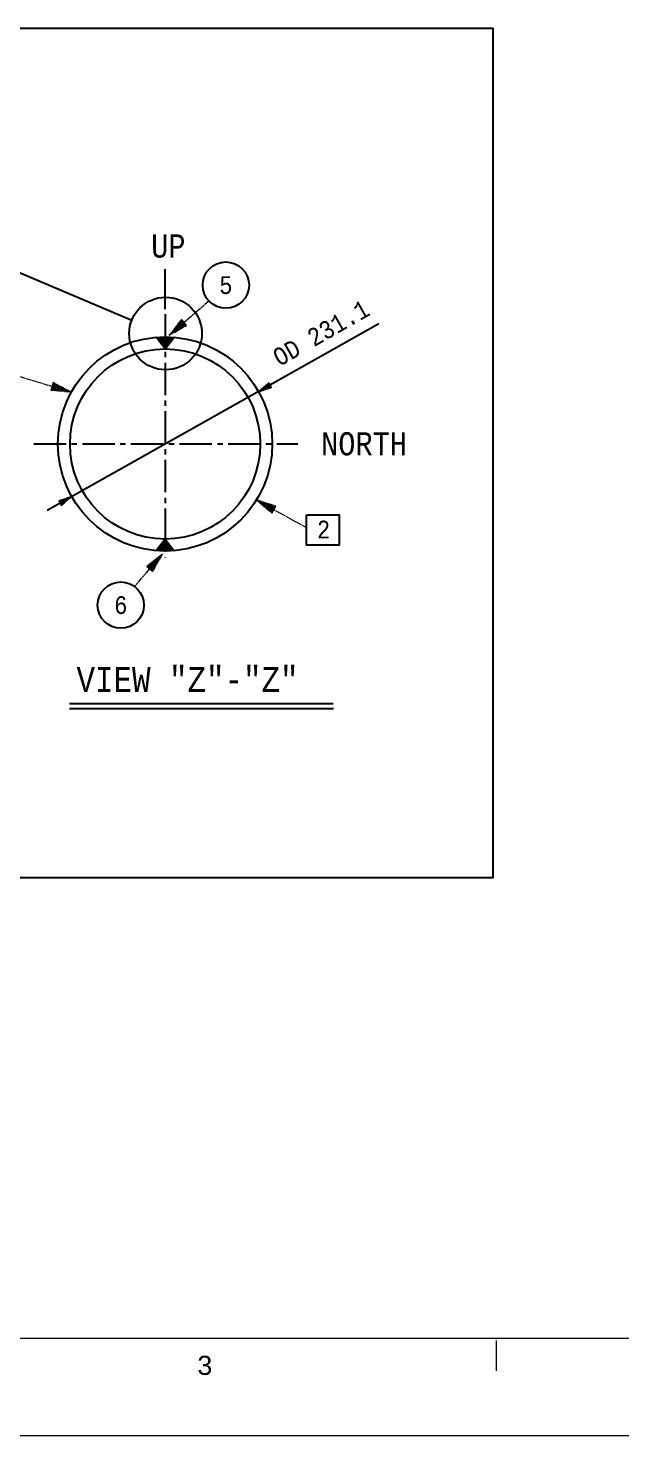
# Model space of a CAD drawing. Header units: inches. Extents: x 1047 to 1888, y -10 to 584.
# Drawn here: x 1587.8 to 1697.6, y -10.1 to 250.6 of the extents above; entities that cross this region are included whole.
import ezdxf
from ezdxf.enums import TextEntityAlignment as Align

# ---------------------------------------------------------------- set-up
doc = ezdxf.new("R2010")
doc.units = ezdxf.units.IN
doc.header["$MEASUREMENT"] = 0
doc.linetypes.add('CENTER2', pattern=[1.125, 0.75, -0.125, 0.125, -0.125])
doc.linetypes.add('Solid', pattern=[1, 1, 0])
for name, color, linetype in [('1', 7, 'Continuous'), ('2', 2, 'Continuous'), ('BG 0 -1', 7, 'Continuous'), ('DIM-LINES', 7, 'Continuous'), ('ISO-TEXT', 7, 'Continuous')]:
    doc.layers.add(name, color=color, linetype=linetype)
doc.layers.add('weldDimension', color=2, linetype='Solid', lineweight=13)
doc.layers.add('weldLabel', color=2, linetype='Solid', lineweight=13)
doc.styles.add('Arial', font='arial.ttf')
doc.styles.add('fixedText', font='MONOTXT8.shx', dxfattribs={"width": 0.85})
doc.styles.add('MONOTXT', font='MONOTXT.shx', dxfattribs={"width": 0.8})

msp = doc.modelspace()

# ---------------------------------------------------------------- hatches: boundary and pattern name
at = {"layer": '2'}
h = msp.add_hatch(color=1, dxfattribs=at)
h.dxf.hatch_style = 1
h.paths.add_polyline_path([(1613.19, 191.2), (1613.19, 193.42, 0.021205), (1611.51, 193.35)])
h = msp.add_hatch(color=1, dxfattribs=at)
h.dxf.hatch_style = 1
h.paths.add_polyline_path([(1613.19, 193.42), (1613.19, 191.2), (1614.87, 193.35, 0.021205)])
h = msp.add_hatch(color=1, dxfattribs=at)
h.dxf.hatch_style = 1
h.paths.add_polyline_path([(1613.19, 155.98), (1611.51, 153.82, 0.021205), (1613.19, 153.75)])
h = msp.add_hatch(color=1, dxfattribs=at)
h.dxf.hatch_style = 1
h.paths.add_polyline_path([(1613.19, 153.75, 0.021205), (1614.87, 153.82), (1613.19, 155.98)])

# ---------------------------------------------------------------- linework, layer by layer
at = {"layer": '1', "color": 1, "linetype": 'CENTER2', "ltscale": 8}
msp.add_line((1613.19, 197.64), (1613.19, 152.58), dxfattribs=at)
at = {"layer": '2', "color": 2}
for p, q in [((1613.19, 198.56), (1613.19, 205.98)), ((1595.5, 125.53), (1644.31, 125.53)), ((1595.5, 124.59), (1644.4, 124.59))]:
    msp.add_line(p, q, dxfattribs=at)
at = {"layer": '2', "color": 4}
msp.add_line((1652.79, 195.86), (1591.32, 161.28), dxfattribs=at)
at = {"layer": '2', "color": 1}
for p, q in [((1613.19, 191.2), (1611.51, 193.35)), ((1613.19, 191.2), (1614.87, 193.35)), ((1613.19, 155.98), (1611.51, 153.82)), ((1613.19, 155.98), (1614.87, 153.82))]:
    msp.add_line(p, q, dxfattribs=at)
at = {"layer": '2', "color": 1, "linetype": 'CENTER2', "ltscale": 8}
msp.add_line((1588.87, 173.59), (1637.76, 173.59), dxfattribs=at)
at = {"layer": '2', "color": 2}
msp.add_lwpolyline([(1326.6, 250.59), (1673.9, 250.59), (1673.9, 93.25), (1326.6, 93.25)], close=True, dxfattribs=at)
at = {"layer": '2', "color": 4}
msp.add_lwpolyline([(1639.35, 160.47), (1645.44, 160.47), (1645.44, 154.86), (1639.35, 154.86)], close=True, dxfattribs=at)
for centre in [(1624.44, 203.01), (1604.98, 143.76)]:
    msp.add_circle(centre, 4.29, dxfattribs=at)
at = {"layer": '2', "color": 6}
msp.add_circle((1613.28, 194.05), 6.73, dxfattribs=at)
at = {"layer": '2', "color": 2}
for radius in [19.84, 17.61]:
    msp.add_circle((1613.19, 173.59), radius, dxfattribs=at)
at = {"layer": 'BG 0 -1', "color": 7, "linetype": 'Continuous', "lineweight": 9}
for p, q in [((1072.26, 8.03), (1863.08, 8.03)), ((1674.47, 7.61), (1674.47, 1.95)), ((1888.14, -10.07), (1047.14, -10.07))]:
    msp.add_line(p, q, dxfattribs=at)
at = {"layer": 'DIM-LINES', "color": 4}
msp.add_line((1607, 196.45), (1584.3, 206.06), dxfattribs=at)
at = {"layer": 'weldDimension', "color": 4, "flags": 128}
for points in [[(1630.5, 183.27), (1632.92, 184.06), (1632.43, 184.93), (1630.5, 183.27), (1630.94, 183.52), (1632.87, 184.15), (1632.48, 184.84), (1630.94, 183.52), (1631.37, 183.76), (1632.82, 184.23), (1632.53, 184.76), (1631.37, 183.76), (1631.8, 184.01), (1632.77, 184.32), (1632.58, 184.67), (1631.8, 184.01), (1632.24, 184.25), (1632.72, 184.41), (1632.62, 184.58), (1632.24, 184.25)], [(1595.9, 163.86), (1593.49, 163.07), (1593.97, 162.2), (1595.9, 163.86), (1595.47, 163.62), (1593.53, 162.99), (1593.93, 162.29), (1595.47, 163.62), (1595.03, 163.37), (1593.58, 162.9), (1593.88, 162.38), (1595.03, 163.37), (1594.6, 163.13), (1593.63, 162.81), (1593.83, 162.46), (1594.6, 163.13), (1594.16, 162.88), (1593.68, 162.73), (1593.78, 162.55), (1594.16, 162.88)]]:
    msp.add_lwpolyline(points, dxfattribs=at)
at = {"layer": 'weldLabel', "color": 4, "flags": 128}
for points in [[(1621.32, 200.07), (1613.96, 193.72)], [(1613.96, 193.72), (1617.17, 195.55), (1616.22, 196.65), (1613.96, 193.72), (1614.51, 194.19), (1617.08, 195.66), (1616.31, 196.54), (1614.51, 194.19), (1615.06, 194.67), (1616.98, 195.77), (1616.41, 196.43), (1615.06, 194.67), (1615.6, 195.15), (1616.89, 195.88), (1616.51, 196.32), (1615.6, 195.15), (1616.15, 195.62), (1616.79, 195.99), (1616.6, 196.21), (1616.15, 195.62)], [(1585.28, 186.38), (1595.73, 183.23)], [(1595.73, 183.23), (1592.46, 184.96), (1592.05, 183.57), (1595.73, 183.23), (1595.03, 183.44), (1592.42, 184.82), (1592.09, 183.71), (1595.03, 183.44), (1594.34, 183.65), (1592.37, 184.68), (1592.13, 183.85), (1594.34, 183.65), (1593.64, 183.85), (1592.33, 184.54), (1592.17, 183.99), (1593.64, 183.85), (1592.95, 184.06), (1592.29, 184.4), (1592.21, 184.12), (1592.95, 184.06)], [(1639.35, 158.06), (1630.16, 163.2)], [(1630.16, 163.2), (1632.98, 160.81), (1633.68, 162.08), (1630.16, 163.2), (1630.79, 162.85), (1633.05, 160.93), (1633.61, 161.95), (1630.79, 162.85), (1631.43, 162.5), (1633.12, 161.06), (1633.54, 161.82), (1631.43, 162.5), (1632.06, 162.14), (1633.19, 161.19), (1633.47, 161.7), (1632.06, 162.14), (1632.7, 161.79), (1633.26, 161.32), (1633.4, 161.57), (1632.7, 161.79)], [(1607.53, 147.2), (1612.71, 153.21)], [(1612.71, 153.21), (1609.8, 150.92), (1610.9, 149.98), (1612.71, 153.21), (1612.24, 152.66), (1609.91, 150.83), (1610.79, 150.07), (1612.24, 152.66), (1611.76, 152.11), (1610.02, 150.73), (1610.68, 150.17), (1611.76, 152.11), (1611.29, 151.55), (1610.13, 150.64), (1610.57, 150.26), (1611.29, 151.55), (1610.82, 151), (1610.24, 150.54), (1610.46, 150.36), (1610.82, 151)]]:
    msp.add_lwpolyline(points, dxfattribs=at)

# ---------------------------------------------------------------- texts
at = {"layer": '2', "style": 'fixedText', "width": 0.85}
for s, p in [('5', (1624.44, 203.01)), ('6', (1604.98, 143.76))]:
    msp.add_text(s, height=3.3, dxfattribs=at).set_placement(p, align=Align.MIDDLE_CENTER)
at = {"layer": 'BG 0 -1', "color": 7, "style": 'Arial', "width": 1.008516}
msp.add_text('3', height=3.54, dxfattribs=at).set_placement((1620.55, 2.98), align=Align.MIDDLE)
at = {"layer": 'ISO-TEXT', "color": 2, "style": 'MONOTXT', "width": 0.8566}
for s, height, p in [('UP', 4.29, (1610.61, 208.11)), ('NORTH', 4.29, (1642.08, 171.48)), ('2', 3.3, (1641.31, 156.09)), ('VIEW "Z"-"Z"', 4.62, (1596.79, 127.67))]:
    msp.add_text(s, height=height, dxfattribs=at).set_placement(p)
msp.add_text('OD 231.1', height=3.3, rotation=29.7588, dxfattribs=at).set_placement((1634.39, 187.86))

doc.saveas('drawing.dxf')
